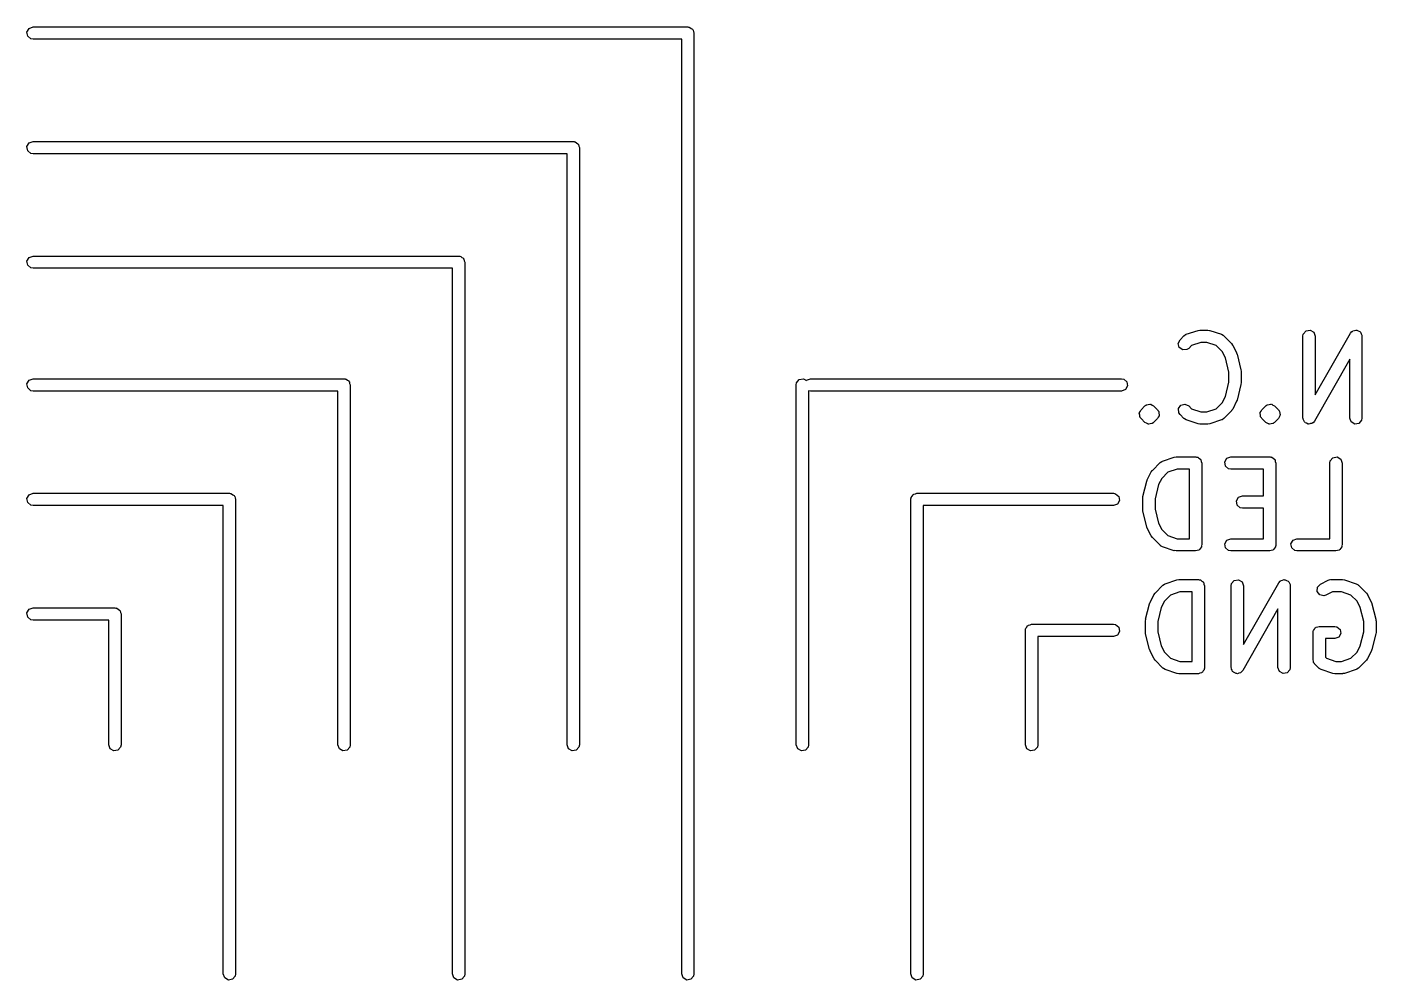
# Model space of a CAD drawing. Extents: x 131 to 165.5, y -106.3 to -66.1.
# Drawn here: x 143.33 to 159.81, y -106.27 to -94.62 of the extents above; entities that cross this region are included whole.
import ezdxf

# ---------------------------------------------------------------- set-up
doc = ezdxf.new("R2010")
doc.units = 0
doc.layers.add('BLACK', color=7, linetype='CONTINUOUS')

msp = doc.modelspace()

# ---------------------------------------------------------------- linework, layer by layer
at = {"layer": 'BLACK', "linetype": 'CONTINUOUS'}
for p, q in [((143.326139, -94.686976), (143.351791, -94.642547)), ((143.335048, -94.7375), (143.326139, -94.686976)), ((143.374348, -94.770477), (143.335048, -94.7375)), ((143.351791, -94.642547), (143.4, -94.625)), ((143.4, -94.775), (143.374348, -94.770477)), ((143.4, -94.625), (151.4, -94.625)), ((151.4, -94.625), (151.409741, -94.626717)), ((151.409741, -94.626717), (151.413024, -94.626139)), ((151.413024, -94.626139), (151.415909, -94.627805)), ((151.415909, -94.627805), (151.425652, -94.629523)), ((151.425652, -94.629523), (151.440579, -94.642048)), ((151.440579, -94.642048), (151.457453, -94.651791)), ((151.457453, -94.651791), (151.459767, -94.658149)), ((151.459767, -94.658149), (151.464952, -94.6625)), ((151.464952, -94.6625), (151.468336, -94.681691)), ((151.468336, -94.681691), (151.475, -94.7)), ((151.475, -94.7), (151.475, -106.2)), ((151.325, -94.775), (143.4, -94.775)), ((151.325, -106.2), (151.325, -94.775)), ((143.326139, -96.086976), (143.351791, -96.042547)), ((143.335048, -96.1375), (143.326139, -96.086976)), ((143.351791, -96.042547), (143.4, -96.025)), ((143.4, -96.025), (150, -96.025)), ((150, -96.025), (150.009741, -96.026717)), ((150.009741, -96.026717), (150.013024, -96.026139)), ((150.013024, -96.026139), (150.015909, -96.027805)), ((150.015909, -96.027805), (150.025652, -96.029523)), ((150.025652, -96.029523), (150.040579, -96.042048)), ((150.040579, -96.042048), (150.057453, -96.051791)), ((150.057453, -96.051791), (150.059767, -96.058149)), ((150.059767, -96.058149), (150.064952, -96.0625)), ((150.064952, -96.0625), (150.068336, -96.081691)), ((150.068336, -96.081691), (150.075, -96.1)), ((143.374348, -96.170477), (143.335048, -96.1375)), ((143.4, -96.175), (143.374348, -96.170477)), ((149.925, -96.175), (143.4, -96.175)), ((149.925, -103.4), (149.925, -96.175)), ((150.075, -96.1), (150.075, -103.4)), ((143.326139, -97.486976), (143.351791, -97.442547)), ((143.335048, -97.5375), (143.326139, -97.486976)), ((143.374348, -97.570477), (143.335048, -97.5375)), ((143.351791, -97.442547), (143.4, -97.425)), ((143.4, -97.575), (143.374348, -97.570477)), ((143.4, -97.425), (148.6, -97.425)), ((148.6, -97.425), (148.609741, -97.426717)), ((148.609741, -97.426717), (148.613024, -97.426139)), ((148.613024, -97.426139), (148.615909, -97.427805)), ((148.615909, -97.427805), (148.625652, -97.429523)), ((148.625652, -97.429523), (148.640579, -97.442048)), ((148.640579, -97.442048), (148.657453, -97.451791)), ((148.657453, -97.451791), (148.659767, -97.458149)), ((148.659767, -97.458149), (148.664952, -97.4625)), ((148.664952, -97.4625), (148.668336, -97.481691)), ((148.668336, -97.481691), (148.675, -97.5)), ((148.675, -97.5), (148.675, -106.2)), ((148.525, -97.575), (143.4, -97.575)), ((148.525, -106.2), (148.525, -97.575)), ((157.461252, -98.399405), (157.482589, -98.384465)), ((157.482589, -98.384465), (157.487055, -98.384074)), ((157.487055, -98.384074), (157.490568, -98.381287)), ((157.490568, -98.381287), (157.633424, -98.333668)), ((157.633424, -98.333668), (157.655604, -98.330378)), ((157.655604, -98.330378), (157.657142, -98.329819)), ((157.657142, -98.329819), (157.75238, -98.329819)), ((157.75238, -98.329819), (157.774462, -98.333712)), ((157.774462, -98.333712), (157.776097, -98.333668)), ((157.776097, -98.333668), (157.918954, -98.381287)), ((157.918954, -98.381287), (157.941859, -98.393689)), ((157.941859, -98.393689), (157.944206, -98.39751)), ((157.944206, -98.39751), (157.94827, -98.399405)), ((158.915475, -98.404819), (158.919998, -98.379167)), ((158.919998, -98.379167), (158.952975, -98.339867)), ((158.952975, -98.339867), (159.003499, -98.330958)), ((159.003499, -98.330958), (159.047928, -98.35661)), ((159.047928, -98.35661), (159.065475, -98.404819)), ((159.065475, -99.122402), (159.496785, -98.367608)), ((159.496785, -98.367608), (159.513439, -98.34758)), ((159.513439, -98.34758), (159.519945, -98.345179)), ((159.519945, -98.345179), (159.524403, -98.339867)), ((159.524403, -98.339867), (159.543437, -98.33651)), ((159.543437, -98.33651), (159.561569, -98.32982)), ((159.561569, -98.32982), (159.568095, -98.332162)), ((159.568095, -98.332162), (159.574927, -98.330958)), ((159.574927, -98.330958), (159.591664, -98.340621)), ((159.591664, -98.340621), (159.609856, -98.347151)), ((159.609856, -98.347151), (159.613351, -98.353142)), ((159.613351, -98.353142), (159.619356, -98.35661)), ((159.619356, -98.35661), (159.625965, -98.374768)), ((159.625965, -98.374768), (159.635705, -98.391466)), ((159.635705, -98.391466), (159.63453, -98.398301)), ((159.63453, -98.398301), (159.636903, -98.404819)), ((157.391952, -98.493521), (157.413633, -98.447024)), ((157.405229, -98.543075), (157.391952, -98.493521)), ((157.447255, -98.572502), (157.405229, -98.543075)), ((157.413633, -98.447024), (157.461252, -98.399405)), ((157.519699, -98.55309), (157.498362, -98.56803)), ((157.554799, -98.51799), (157.519699, -98.55309)), ((157.669312, -98.479819), (157.554799, -98.51799)), ((157.74021, -98.479819), (157.669312, -98.479819)), ((157.854723, -98.51799), (157.74021, -98.479819)), ((157.928836, -98.592103), (157.854723, -98.51799)), ((157.94827, -98.399405), (158.043508, -98.494643)), ((158.043508, -98.494643), (158.05637, -98.513011)), ((158.05637, -98.513011), (158.057557, -98.514135)), ((158.057557, -98.514135), (158.105176, -98.609373)), ((158.915475, -99.404819), (158.915475, -98.404819)), ((159.065475, -98.404819), (159.065475, -99.122402)), ((159.636903, -98.404819), (159.636903, -99.404819)), ((157.498362, -98.56803), (157.447255, -98.572502)), ((157.967329, -98.66909), (157.928836, -98.592103)), ((158.010713, -98.842624), (157.967329, -98.66909)), ((158.105176, -98.609373), (158.108866, -98.621779)), ((158.108866, -98.621779), (158.110855, -98.624724)), ((158.110855, -98.624724), (158.158474, -98.8152)), ((159.486903, -98.687235), (159.055593, -99.442029)), ((159.486903, -99.404819), (159.486903, -98.687235)), ((158.010713, -98.967013), (158.010713, -98.842624)), ((158.158474, -98.8152), (158.159527, -98.830132)), ((158.159527, -98.830132), (158.160713, -98.83339)), ((158.160713, -98.83339), (158.160713, -98.976247)), ((143.326139, -98.986976), (143.351791, -98.942547)), ((143.335048, -99.0375), (143.326139, -98.986976)), ((143.374348, -99.070477), (143.335048, -99.0375)), ((143.351791, -98.942547), (143.4, -98.925)), ((143.4, -98.925), (147.2, -98.925)), ((147.2, -98.925), (147.209741, -98.926717)), ((147.209741, -98.926717), (147.213024, -98.926139)), ((147.213024, -98.926139), (147.215909, -98.927805)), ((147.215909, -98.927805), (147.225652, -98.929523)), ((147.225652, -98.929523), (147.240579, -98.942048)), ((147.240579, -98.942048), (147.257453, -98.951791)), ((147.257453, -98.951791), (147.259767, -98.958149)), ((147.259767, -98.958149), (147.264952, -98.9625)), ((147.264952, -98.9625), (147.268336, -98.981691)), ((147.268336, -98.981691), (147.275, -99)), ((147.275, -99), (147.275, -103.4)), ((152.725, -99), (152.729523, -98.974348)), ((152.725, -103.4), (152.725, -99)), ((152.729523, -98.974348), (152.7625, -98.935048)), ((152.7625, -98.935048), (152.813024, -98.926139)), ((152.813024, -98.926139), (152.849203, -98.947028)), ((152.849203, -98.947028), (152.851791, -98.942547)), ((152.851791, -98.942547), (152.9, -98.925)), ((152.9, -98.925), (156.7, -98.925)), ((156.7, -98.925), (156.725652, -98.929523)), ((156.748209, -99.057453), (156.7, -99.075)), ((156.725652, -98.929523), (156.764952, -98.9625)), ((156.773861, -99.013024), (156.748209, -99.057453)), ((156.764952, -98.9625), (156.773861, -99.013024)), ((157.967329, -99.140547), (158.010713, -98.967013)), ((158.158474, -98.994437), (158.110855, -99.184913)), ((158.160713, -98.976247), (158.158113, -98.990988)), ((158.158113, -98.990988), (158.158474, -98.994437)), ((143.4, -99.075), (143.374348, -99.070477)), ((147.125, -99.075), (143.4, -99.075)), ((147.125, -103.4), (147.125, -99.075)), ((152.9, -99.075), (152.875, -99.070591)), ((152.875, -99.070591), (152.875, -103.4)), ((156.7, -99.075), (152.9, -99.075)), ((157.854723, -99.291647), (157.928835, -99.217534)), ((157.928835, -99.217534), (157.967329, -99.140547)), ((158.105176, -99.200264), (158.057557, -99.295502)), ((158.105582, -99.196735), (158.105176, -99.200264)), ((158.110855, -99.184913), (158.105582, -99.196735)), ((156.915761, -99.350664), (156.91862, -99.344532)), ((156.920803, -99.369484), (156.915761, -99.350664)), ((156.91803, -99.337789), (156.929207, -99.321825)), ((156.91862, -99.344532), (156.91803, -99.337789)), ((156.922502, -99.388896), (156.920803, -99.369484)), ((156.929207, -99.321825), (156.937441, -99.304168)), ((156.937441, -99.304168), (156.98506, -99.256548)), ((156.98506, -99.256548), (156.993164, -99.250872)), ((156.993164, -99.250872), (156.995076, -99.248143)), ((156.995076, -99.248143), (156.998294, -99.24728)), ((156.998294, -99.24728), (156.998472, -99.247155)), ((156.998472, -99.247155), (157.000594, -99.244628)), ((157.000594, -99.244628), (157.002583, -99.244277)), ((157.002583, -99.244277), (157.006397, -99.241607)), ((157.006397, -99.241607), (157.025811, -99.239908)), ((157.025811, -99.239908), (157.044631, -99.234866)), ((157.044631, -99.234866), (157.047738, -99.236314)), ((157.047738, -99.236314), (157.051118, -99.235719)), ((157.051118, -99.235719), (157.054088, -99.237433)), ((157.054088, -99.237433), (157.057505, -99.237135)), ((157.057505, -99.237135), (157.07347, -99.248314)), ((157.07347, -99.248314), (157.091128, -99.256548)), ((157.091128, -99.256548), (157.138746, -99.304167)), ((157.138746, -99.304167), (157.14442, -99.31227)), ((157.14442, -99.31227), (157.14715, -99.314182)), ((157.158157, -99.376612), (157.14698, -99.392574)), ((157.14715, -99.314182), (157.148012, -99.3174)), ((157.148012, -99.3174), (157.153687, -99.325505)), ((157.153687, -99.325505), (157.155384, -99.344918)), ((157.155384, -99.344918), (157.160427, -99.363737)), ((157.160427, -99.363737), (157.157567, -99.369869)), ((157.157567, -99.369869), (157.158157, -99.376612)), ((157.394222, -99.290168), (157.423648, -99.248143)), ((157.398692, -99.341275), (157.394222, -99.290168)), ((157.413632, -99.362612), (157.398692, -99.341275)), ((157.461251, -99.410232), (157.413632, -99.362612)), ((157.423648, -99.248143), (157.473203, -99.234866)), ((157.473203, -99.234866), (157.5197, -99.256548)), ((157.5197, -99.256548), (157.554799, -99.291648)), ((157.554799, -99.291648), (157.669312, -99.329819)), ((157.669312, -99.329819), (157.74021, -99.329819)), ((157.74021, -99.329819), (157.854723, -99.291647)), ((158.043509, -99.314993), (157.94827, -99.410233)), ((158.0442, -99.31351), (158.043509, -99.314993)), ((158.057557, -99.295502), (158.0442, -99.31351)), ((158.391951, -99.350664), (158.39481, -99.344532)), ((158.396993, -99.369484), (158.391951, -99.350664)), ((158.39422, -99.337789), (158.405397, -99.321825)), ((158.39481, -99.344532), (158.39422, -99.337789)), ((158.398692, -99.388896), (158.396993, -99.369484)), ((158.405397, -99.321825), (158.413631, -99.304168)), ((158.413631, -99.304168), (158.46125, -99.256548)), ((158.46125, -99.256548), (158.469354, -99.250872)), ((158.469354, -99.250872), (158.471266, -99.248143)), ((158.471266, -99.248143), (158.474484, -99.24728)), ((158.474484, -99.24728), (158.474662, -99.247155)), ((158.474662, -99.247155), (158.476784, -99.244628)), ((158.476784, -99.244628), (158.478773, -99.244277)), ((158.478773, -99.244277), (158.482587, -99.241607)), ((158.482587, -99.241607), (158.502001, -99.239908)), ((158.502001, -99.239908), (158.520821, -99.234866)), ((158.520821, -99.234866), (158.523928, -99.236314)), ((158.523928, -99.236314), (158.527308, -99.235719)), ((158.527308, -99.235719), (158.530278, -99.237433)), ((158.530278, -99.237433), (158.533695, -99.237135)), ((158.533695, -99.237135), (158.54966, -99.248314)), ((158.54966, -99.248314), (158.567318, -99.256548)), ((158.567318, -99.256548), (158.614936, -99.304167)), ((158.614936, -99.304167), (158.62061, -99.31227)), ((158.62061, -99.31227), (158.62334, -99.314182)), ((158.634347, -99.376612), (158.62317, -99.392574)), ((158.62334, -99.314182), (158.624202, -99.3174)), ((158.624202, -99.3174), (158.629877, -99.325505)), ((158.629877, -99.325505), (158.631574, -99.344918)), ((158.631574, -99.344918), (158.636617, -99.363737)), ((158.636617, -99.363737), (158.633757, -99.369869)), ((158.633757, -99.369869), (158.634347, -99.376612)), ((156.928175, -99.396998), (156.922502, -99.388896)), ((156.929038, -99.400219), (156.928175, -99.396998)), ((156.931769, -99.402131), (156.929038, -99.400219)), ((156.937442, -99.410233), (156.931769, -99.402131)), ((156.985061, -99.457852), (156.937442, -99.410233)), ((157.002719, -99.466085), (156.985061, -99.457852)), ((157.018683, -99.477264), (157.002719, -99.466085)), ((157.022099, -99.476965), (157.018683, -99.477264)), ((157.02507, -99.47868), (157.022099, -99.476965)), ((157.028449, -99.478084), (157.02507, -99.47868)), ((157.031557, -99.479533), (157.028449, -99.478084)), ((157.050376, -99.47449), (157.031557, -99.479533)), ((157.06979, -99.472792), (157.050376, -99.47449)), ((157.073603, -99.470122), (157.06979, -99.472792)), ((157.075594, -99.469771), (157.073603, -99.470122)), ((157.077715, -99.467242), (157.075594, -99.469771)), ((157.077892, -99.467118), (157.077715, -99.467242)), ((157.081112, -99.466256), (157.077892, -99.467118)), ((157.083023, -99.463526), (157.081112, -99.466256)), ((157.091127, -99.457852), (157.083023, -99.463526)), ((157.138746, -99.410233), (157.091127, -99.457852)), ((157.14698, -99.392574), (157.138746, -99.410233)), ((157.465315, -99.412127), (157.461251, -99.410232)), ((157.467663, -99.415948), (157.465315, -99.412127)), ((157.490568, -99.428351), (157.467663, -99.415948)), ((157.633424, -99.47597), (157.490568, -99.428351)), ((157.635059, -99.475925), (157.633424, -99.47597)), ((157.657142, -99.479819), (157.635059, -99.475925)), ((157.75238, -99.479819), (157.657142, -99.479819)), ((157.753918, -99.479258), (157.75238, -99.479819)), ((157.776097, -99.47597), (157.753918, -99.479258)), ((157.918954, -99.428351), (157.776097, -99.47597)), ((157.922466, -99.425563), (157.918954, -99.428351)), ((157.926933, -99.425173), (157.922466, -99.425563)), ((157.94827, -99.410233), (157.926933, -99.425173)), ((158.404365, -99.396998), (158.398692, -99.388896)), ((158.405228, -99.400219), (158.404365, -99.396998)), ((158.407959, -99.402131), (158.405228, -99.400219)), ((158.413632, -99.410233), (158.407959, -99.402131)), ((158.461251, -99.457852), (158.413632, -99.410233)), ((158.478909, -99.466085), (158.461251, -99.457852)), ((158.494873, -99.477264), (158.478909, -99.466085)), ((158.498289, -99.476965), (158.494873, -99.477264)), ((158.50126, -99.47868), (158.498289, -99.476965)), ((158.504639, -99.478084), (158.50126, -99.47868)), ((158.507747, -99.479533), (158.504639, -99.478084)), ((158.526566, -99.47449), (158.507747, -99.479533)), ((158.54598, -99.472792), (158.526566, -99.47449)), ((158.549793, -99.470122), (158.54598, -99.472792)), ((158.551784, -99.469771), (158.549793, -99.470122)), ((158.553905, -99.467242), (158.551784, -99.469771)), ((158.554082, -99.467118), (158.553905, -99.467242)), ((158.557302, -99.466256), (158.554082, -99.467118)), ((158.559213, -99.463526), (158.557302, -99.466256)), ((158.567317, -99.457852), (158.559213, -99.463526)), ((158.614936, -99.410233), (158.567317, -99.457852)), ((158.62317, -99.392574), (158.614936, -99.410233)), ((158.917846, -99.411335), (158.915475, -99.404819)), ((158.916673, -99.418171), (158.917846, -99.411335)), ((158.926412, -99.434868), (158.916673, -99.418171)), ((158.933022, -99.453028), (158.926412, -99.434868)), ((158.939027, -99.456495), (158.933022, -99.453028)), ((158.942522, -99.462487), (158.939027, -99.456495)), ((158.960713, -99.469016), (158.942522, -99.462487)), ((158.977451, -99.47868), (158.960713, -99.469016)), ((158.984282, -99.477475), (158.977451, -99.47868)), ((158.990809, -99.479818), (158.984282, -99.477475)), ((159.00894, -99.473127), (158.990809, -99.479818)), ((159.027975, -99.469771), (159.00894, -99.473127)), ((159.032432, -99.464458), (159.027975, -99.469771)), ((159.038939, -99.462058), (159.032432, -99.464458)), ((159.055593, -99.442029), (159.038939, -99.462058)), ((159.50445, -99.453028), (159.486903, -99.404819)), ((159.548879, -99.47868), (159.50445, -99.453028)), ((159.599403, -99.469771), (159.548879, -99.47868)), ((159.63238, -99.430471), (159.599403, -99.469771)), ((159.636903, -99.404819), (159.63238, -99.430471)), ((157.342948, -99.883668), (157.365128, -99.880378)), ((157.365128, -99.880378), (157.366666, -99.879819)), ((157.366666, -99.879819), (157.604761, -99.879819)), ((157.604761, -99.879819), (157.614502, -99.881536)), ((157.614502, -99.881536), (157.617785, -99.880958)), ((157.617785, -99.880958), (157.62067, -99.882624)), ((157.985124, -99.897366), (158.033333, -99.879819)), ((158.033333, -99.879819), (158.509523, -99.879819)), ((158.509523, -99.879819), (158.519264, -99.881536)), ((158.519264, -99.881536), (158.522547, -99.880958)), ((158.522547, -99.880958), (158.525432, -99.882624)), ((159.281547, -99.889867), (159.332071, -99.880958)), ((159.332071, -99.880958), (159.3765, -99.90661)), ((157.061489, -100.064135), (157.074847, -100.046124)), ((157.074847, -100.046124), (157.075538, -100.044643)), ((157.075538, -100.044643), (157.170776, -99.949405)), ((157.170776, -99.949405), (157.192113, -99.934464)), ((157.192113, -99.934464), (157.196581, -99.934073)), ((157.196581, -99.934073), (157.200092, -99.931287)), ((157.200092, -99.931287), (157.342948, -99.883668)), ((157.378836, -100.029819), (157.264323, -100.06799)), ((157.529761, -100.029819), (157.378836, -100.029819)), ((157.529761, -100.879819), (157.529761, -100.029819)), ((157.62067, -99.882624), (157.630413, -99.884342)), ((157.630413, -99.884342), (157.64534, -99.896867)), ((157.64534, -99.896867), (157.662214, -99.90661)), ((157.662214, -99.90661), (157.664528, -99.912968)), ((157.664528, -99.912968), (157.669713, -99.917319)), ((157.669713, -99.917319), (157.673097, -99.93651)), ((157.673097, -99.93651), (157.679761, -99.954819)), ((157.679761, -99.954819), (157.679761, -100.954819)), ((157.959472, -99.941795), (157.985124, -99.897366)), ((157.968381, -99.992319), (157.959472, -99.941795)), ((158.007681, -100.025296), (157.968381, -99.992319)), ((158.033333, -100.029819), (158.007681, -100.025296)), ((158.434523, -100.029819), (158.033333, -100.029819)), ((158.434523, -100.356009), (158.434523, -100.029819)), ((158.525432, -99.882624), (158.535175, -99.884342)), ((158.535175, -99.884342), (158.550102, -99.896867)), ((158.550102, -99.896867), (158.566976, -99.90661)), ((158.566976, -99.90661), (158.56929, -99.912968)), ((158.56929, -99.912968), (158.574475, -99.917319)), ((158.574475, -99.917319), (158.577859, -99.93651)), ((158.577859, -99.93651), (158.584523, -99.954819)), ((158.584523, -99.954819), (158.584523, -100.954819)), ((159.244047, -99.954819), (159.24857, -99.929167)), ((159.244047, -100.879819), (159.244047, -99.954819)), ((159.24857, -99.929167), (159.281547, -99.889867)), ((159.3765, -99.90661), (159.394047, -99.954819)), ((159.394047, -99.954819), (159.394047, -100.954819)), ((156.960572, -100.3652), (157.008191, -100.174724)), ((157.008191, -100.174724), (157.013463, -100.162901)), ((157.013463, -100.162901), (157.01387, -100.159373)), ((157.01387, -100.159373), (157.061489, -100.064135)), ((157.19021, -100.142103), (157.151716, -100.21909)), ((157.264323, -100.06799), (157.19021, -100.142103)), ((143.326139, -100.386976), (143.351791, -100.342547)), ((143.351791, -100.342547), (143.4, -100.325)), ((143.4, -100.325), (145.8, -100.325)), ((145.8, -100.325), (145.809741, -100.326717)), ((145.809741, -100.326717), (145.813024, -100.326139)), ((145.813024, -100.326139), (145.815909, -100.327805)), ((145.815909, -100.327805), (145.825652, -100.329523)), ((145.825652, -100.329523), (145.840579, -100.342048)), ((145.840579, -100.342048), (145.857453, -100.351791)), ((145.857453, -100.351791), (145.859767, -100.358149)), ((145.859767, -100.358149), (145.864952, -100.3625)), ((145.864952, -100.3625), (145.868336, -100.381691)), ((154.127805, -100.38409), (154.129523, -100.374348)), ((154.129523, -100.374348), (154.142048, -100.35942)), ((154.142048, -100.35942), (154.151791, -100.342547)), ((154.151791, -100.342547), (154.158149, -100.340232)), ((154.158149, -100.340232), (154.1625, -100.335048)), ((154.1625, -100.335048), (154.181691, -100.331663)), ((154.181691, -100.331663), (154.2, -100.325)), ((154.2, -100.325), (156.6, -100.325)), ((156.6, -100.325), (156.625652, -100.329523)), ((156.625652, -100.329523), (156.664952, -100.3625)), ((156.664952, -100.3625), (156.673861, -100.413024)), ((156.958333, -100.38339), (156.960932, -100.368648)), ((156.960932, -100.368648), (156.960572, -100.3652)), ((157.151716, -100.21909), (157.108333, -100.392624)), ((158.102329, -100.417985), (158.127981, -100.373556)), ((158.127981, -100.373556), (158.17619, -100.356009)), ((158.17619, -100.356009), (158.434523, -100.356009)), ((143.335048, -100.4375), (143.326139, -100.386976)), ((143.374348, -100.470477), (143.335048, -100.4375)), ((143.4, -100.475), (143.374348, -100.470477)), ((145.725, -100.475), (143.4, -100.475)), ((145.725, -106.2), (145.725, -100.475)), ((145.868336, -100.381691), (145.875, -100.4)), ((145.875, -100.4), (145.875, -106.2)), ((154.125, -100.4), (154.126717, -100.390258)), ((154.125, -106.2), (154.125, -100.4)), ((154.126139, -100.386976), (154.127805, -100.38409)), ((154.126717, -100.390258), (154.126139, -100.386976)), ((156.6, -100.475), (154.275, -100.475)), ((154.275, -100.475), (154.275, -106.2)), ((156.648209, -100.457453), (156.6, -100.475)), ((156.673861, -100.413024), (156.648209, -100.457453)), ((156.958333, -100.526247), (156.958333, -100.38339)), ((156.959518, -100.529504), (156.958333, -100.526247)), ((156.960572, -100.544437), (156.959518, -100.529504)), ((157.108333, -100.392624), (157.108333, -100.517013)), ((157.108333, -100.517013), (157.151716, -100.690547)), ((158.111238, -100.468509), (158.102329, -100.417985)), ((158.150538, -100.501486), (158.111238, -100.468509)), ((158.17619, -100.506009), (158.150538, -100.501486)), ((158.434523, -100.506009), (158.17619, -100.506009)), ((158.434523, -100.879819), (158.434523, -100.506009)), ((157.008191, -100.734913), (156.960572, -100.544437)), ((157.151716, -100.690547), (157.19021, -100.767534)), ((157.010179, -100.737857), (157.008191, -100.734913)), ((157.01387, -100.750264), (157.010179, -100.737857)), ((157.061489, -100.845502), (157.01387, -100.750264)), ((157.062675, -100.846625), (157.061489, -100.845502)), ((157.075538, -100.864994), (157.062675, -100.846625)), ((157.170776, -100.960233), (157.075538, -100.864994)), ((157.19021, -100.767534), (157.264323, -100.841648)), ((157.264323, -100.841648), (157.378836, -100.879819)), ((157.17484, -100.962128), (157.170776, -100.960233)), ((157.177187, -100.965948), (157.17484, -100.962128)), ((157.200092, -100.978351), (157.177187, -100.965948)), ((157.342948, -101.02597), (157.200092, -100.978351)), ((157.344583, -101.025925), (157.342948, -101.02597)), ((157.366666, -101.029819), (157.344583, -101.025925)), ((157.604761, -101.029819), (157.366666, -101.029819)), ((157.378836, -100.879819), (157.529761, -100.879819)), ((157.623069, -101.023155), (157.604761, -101.029819)), ((157.642261, -101.019771), (157.623069, -101.023155)), ((157.646611, -101.014586), (157.642261, -101.019771)), ((157.65297, -101.012272), (157.646611, -101.014586)), ((157.662712, -100.995398), (157.65297, -101.012272)), ((157.675238, -100.980471), (157.662712, -100.995398)), ((157.676955, -100.970728), (157.675238, -100.980471)), ((157.678622, -100.967843), (157.676955, -100.970728)), ((157.679761, -100.954819), (157.678043, -100.96456)), ((157.678043, -100.96456), (157.678622, -100.967843)), ((157.959472, -100.941795), (157.985124, -100.897366)), ((157.968381, -100.992319), (157.959472, -100.941795)), ((158.007681, -101.025296), (157.968381, -100.992319)), ((157.985124, -100.897366), (158.033333, -100.879819)), ((158.033333, -101.029819), (158.007681, -101.025296)), ((158.033333, -100.879819), (158.434523, -100.879819)), ((158.509523, -101.029819), (158.033333, -101.029819)), ((158.527831, -101.023155), (158.509523, -101.029819)), ((158.547023, -101.019771), (158.527831, -101.023155)), ((158.551373, -101.014586), (158.547023, -101.019771)), ((158.557732, -101.012272), (158.551373, -101.014586)), ((158.567474, -100.995398), (158.557732, -101.012272)), ((158.58, -100.980471), (158.567474, -100.995398)), ((158.581717, -100.970728), (158.58, -100.980471)), ((158.583384, -100.967843), (158.581717, -100.970728)), ((158.584523, -100.954819), (158.582805, -100.96456)), ((158.582805, -100.96456), (158.583384, -100.967843)), ((158.768996, -100.941795), (158.794648, -100.897366)), ((158.777905, -100.992319), (158.768996, -100.941795)), ((158.817205, -101.025296), (158.777905, -100.992319)), ((158.794648, -100.897366), (158.842857, -100.879819)), ((158.842857, -101.029819), (158.817205, -101.025296)), ((158.842857, -100.879819), (159.244047, -100.879819)), ((159.319047, -101.029819), (158.842857, -101.029819)), ((159.337355, -101.023155), (159.319047, -101.029819)), ((159.356547, -101.019771), (159.337355, -101.023155)), ((159.360897, -101.014586), (159.356547, -101.019771)), ((159.367256, -101.012272), (159.360897, -101.014586)), ((159.376998, -100.995398), (159.367256, -101.012272)), ((159.389524, -100.980471), (159.376998, -100.995398)), ((159.391241, -100.970728), (159.389524, -100.980471)), ((159.392908, -100.967843), (159.391241, -100.970728)), ((159.394047, -100.954819), (159.392329, -100.96456)), ((159.392329, -100.96456), (159.392908, -100.967843)), ((157.108871, -101.544643), (157.204109, -101.449405)), ((157.204109, -101.449405), (157.225446, -101.434464)), ((157.225446, -101.434464), (157.229914, -101.434073)), ((157.229914, -101.434073), (157.233425, -101.431287)), ((157.233425, -101.431287), (157.376281, -101.383668)), ((157.412169, -101.529819), (157.297656, -101.56799)), ((157.376281, -101.383668), (157.398461, -101.380378)), ((157.398461, -101.380378), (157.399999, -101.379819)), ((157.399999, -101.379819), (157.638094, -101.379819)), ((157.563094, -101.529819), (157.412169, -101.529819)), ((157.563094, -102.379819), (157.563094, -101.529819)), ((157.638094, -101.379819), (157.647835, -101.381536)), ((157.647835, -101.381536), (157.651118, -101.380958)), ((157.651118, -101.380958), (157.654003, -101.382624)), ((157.654003, -101.382624), (157.663746, -101.384342)), ((157.663746, -101.384342), (157.678673, -101.396867)), ((157.678673, -101.396867), (157.695547, -101.40661)), ((157.695547, -101.40661), (157.697861, -101.412968)), ((157.697861, -101.412968), (157.703046, -101.417319)), ((157.703046, -101.417319), (157.70643, -101.43651)), ((157.70643, -101.43651), (157.713094, -101.454819)), ((157.713094, -101.454819), (157.713094, -102.454819)), ((158.039285, -101.454819), (158.043808, -101.429167)), ((158.039285, -102.454819), (158.039285, -101.454819)), ((158.043808, -101.429167), (158.076785, -101.389867)), ((158.076785, -101.389867), (158.127309, -101.380958)), ((158.127309, -101.380958), (158.171738, -101.40661)), ((158.171738, -101.40661), (158.189285, -101.454819)), ((158.189285, -102.172402), (158.620595, -101.417608)), ((158.189285, -101.454819), (158.189285, -102.172402)), ((158.620595, -101.417608), (158.637249, -101.39758)), ((158.637249, -101.39758), (158.643755, -101.395179)), ((158.643755, -101.395179), (158.648213, -101.389867)), ((158.648213, -101.389867), (158.667247, -101.38651)), ((158.667247, -101.38651), (158.685379, -101.37982)), ((158.685379, -101.37982), (158.691905, -101.382162)), ((158.691905, -101.382162), (158.698737, -101.380958)), ((158.698737, -101.380958), (158.715474, -101.390621)), ((158.715474, -101.390621), (158.733666, -101.397151)), ((158.733666, -101.397151), (158.737161, -101.403142)), ((158.737161, -101.403142), (158.743166, -101.40661)), ((158.743166, -101.40661), (158.749775, -101.424768)), ((158.749775, -101.424768), (158.759515, -101.441466)), ((158.759515, -101.441466), (158.75834, -101.448301)), ((158.75834, -101.448301), (158.760713, -101.454819)), ((158.760713, -101.454819), (158.760713, -102.454819)), ((159.090016, -101.523821), (159.093091, -101.47261)), ((159.12058, -101.565026), (159.090016, -101.523821)), ((159.093091, -101.47261), (159.128363, -101.435356)), ((159.128363, -101.435356), (159.223601, -101.387737)), ((159.274847, -101.529819), (159.195445, -101.56952)), ((159.223601, -101.387737), (159.248567, -101.380311)), ((159.248567, -101.380311), (159.252928, -101.381352)), ((159.252928, -101.381352), (159.257142, -101.379819)), ((159.257142, -101.379819), (159.399999, -101.379819)), ((159.387829, -101.529819), (159.274847, -101.529819)), ((159.502342, -101.56799), (159.387829, -101.529819)), ((159.399999, -101.379819), (159.422081, -101.383712)), ((159.422081, -101.383712), (159.423716, -101.383668)), ((159.423716, -101.383668), (159.566573, -101.431287)), ((159.566573, -101.431287), (159.589478, -101.443689)), ((159.589478, -101.443689), (159.591825, -101.44751)), ((159.591825, -101.44751), (159.595889, -101.449405)), ((159.595889, -101.449405), (159.691127, -101.544643)), ((156.993905, -101.8652), (157.041524, -101.674724)), ((157.041524, -101.674724), (157.046796, -101.662901)), ((157.046796, -101.662901), (157.047203, -101.659373)), ((157.047203, -101.659373), (157.094822, -101.564135)), ((157.094822, -101.564135), (157.10818, -101.546124)), ((157.10818, -101.546124), (157.108871, -101.544643)), ((157.223543, -101.642103), (157.185049, -101.71909)), ((157.297656, -101.56799), (157.223543, -101.642103)), ((159.170478, -101.576946), (159.12058, -101.565026)), ((159.195445, -101.56952), (159.170478, -101.576946)), ((159.576455, -101.642103), (159.502342, -101.56799)), ((159.614948, -101.71909), (159.576455, -101.642103)), ((159.691127, -101.544643), (159.703989, -101.563011)), ((159.703989, -101.563011), (159.705176, -101.564135)), ((159.705176, -101.564135), (159.752795, -101.659373)), ((159.752795, -101.659373), (159.756485, -101.671779)), ((159.756485, -101.671779), (159.758474, -101.674724)), ((159.758474, -101.674724), (159.806093, -101.8652)), ((143.326139, -101.786976), (143.351791, -101.742547)), ((143.335048, -101.8375), (143.326139, -101.786976)), ((143.374348, -101.870477), (143.335048, -101.8375)), ((143.351791, -101.742547), (143.4, -101.725)), ((143.4, -101.725), (144.4, -101.725)), ((144.4, -101.725), (144.409741, -101.726717)), ((144.409741, -101.726717), (144.413024, -101.726139)), ((144.413024, -101.726139), (144.415909, -101.727805)), ((144.415909, -101.727805), (144.425652, -101.729523)), ((144.425652, -101.729523), (144.440579, -101.742048)), ((144.440579, -101.742048), (144.457453, -101.751791)), ((144.457453, -101.751791), (144.459767, -101.758149)), ((144.459767, -101.758149), (144.464952, -101.7625)), ((144.464952, -101.7625), (144.468336, -101.781691)), ((144.468336, -101.781691), (144.475, -101.8)), ((144.475, -101.8), (144.475, -103.4)), ((157.185049, -101.71909), (157.141666, -101.892624)), ((158.610713, -101.737235), (158.179403, -102.492029)), ((158.610713, -102.454819), (158.610713, -101.737235)), ((159.658332, -101.892624), (159.614948, -101.71909)), ((143.4, -101.875), (143.374348, -101.870477)), ((144.325, -101.875), (143.4, -101.875)), ((144.325, -103.4), (144.325, -101.875)), ((155.525, -102), (155.526717, -101.990258)), ((155.525, -103.4), (155.525, -102)), ((155.526139, -101.986976), (155.527805, -101.98409)), ((155.526717, -101.990258), (155.526139, -101.986976)), ((155.527805, -101.98409), (155.529523, -101.974348)), ((155.529523, -101.974348), (155.542048, -101.95942)), ((155.542048, -101.95942), (155.551791, -101.942547)), ((155.551791, -101.942547), (155.558149, -101.940232)), ((155.558149, -101.940232), (155.5625, -101.935048)), ((155.5625, -101.935048), (155.581691, -101.931663)), ((155.581691, -101.931663), (155.6, -101.925)), ((155.6, -101.925), (156.6, -101.925)), ((156.6, -101.925), (156.625652, -101.929523)), ((156.625652, -101.929523), (156.664952, -101.9625)), ((156.673861, -102.013024), (156.648209, -102.057453)), ((156.664952, -101.9625), (156.673861, -102.013024)), ((156.991666, -101.88339), (156.994265, -101.868648)), ((156.991666, -102.026247), (156.991666, -101.88339)), ((156.994265, -101.868648), (156.993905, -101.8652)), ((157.141666, -101.892624), (157.141666, -102.017013)), ((157.141666, -102.017013), (157.185049, -102.190547)), ((159.039285, -102.026247), (159.041002, -102.016505)), ((159.040424, -102.013223), (159.04209, -102.010337)), ((159.041002, -102.016505), (159.040424, -102.013223)), ((159.04209, -102.010337), (159.043808, -102.000595)), ((159.043808, -102.000595), (159.056333, -101.985667)), ((159.056333, -101.985667), (159.066076, -101.968794)), ((159.066076, -101.968794), (159.072434, -101.966479)), ((159.072434, -101.966479), (159.076785, -101.961295)), ((159.076785, -101.961295), (159.095976, -101.95791)), ((159.095976, -101.95791), (159.114285, -101.951247)), ((159.114285, -101.951247), (159.304761, -101.951247)), ((159.304761, -101.951247), (159.330413, -101.95577)), ((159.330413, -101.95577), (159.369713, -101.988747)), ((159.369713, -101.988747), (159.378622, -102.039271)), ((159.614948, -102.190547), (159.658332, -102.017013)), ((159.658332, -102.017013), (159.658332, -101.892624)), ((159.806093, -101.8652), (159.807146, -101.880132)), ((159.807146, -101.880132), (159.808332, -101.88339)), ((159.808332, -101.88339), (159.808332, -102.026247)), ((156.6, -102.075), (155.675, -102.075)), ((155.675, -102.075), (155.675, -103.4)), ((156.648209, -102.057453), (156.6, -102.075)), ((156.992851, -102.029504), (156.991666, -102.026247)), ((156.993905, -102.044437), (156.992851, -102.029504)), ((157.041524, -102.234913), (156.993905, -102.044437)), ((159.039285, -102.35958), (159.039285, -102.026247)), ((159.304761, -102.101247), (159.189285, -102.101247)), ((159.189285, -102.101247), (159.189285, -102.328514)), ((159.35297, -102.0837), (159.304761, -102.101247)), ((159.378622, -102.039271), (159.35297, -102.0837)), ((159.806093, -102.044437), (159.758474, -102.234913)), ((159.808332, -102.026247), (159.805732, -102.040988)), ((159.805732, -102.040988), (159.806093, -102.044437)), ((157.043512, -102.237857), (157.041524, -102.234913)), ((157.047203, -102.250264), (157.043512, -102.237857)), ((157.094822, -102.345502), (157.047203, -102.250264)), ((157.096008, -102.346625), (157.094822, -102.345502)), ((157.108871, -102.364994), (157.096008, -102.346625)), ((157.185049, -102.190547), (157.223543, -102.267534)), ((157.223543, -102.267534), (157.297656, -102.341648)), ((157.297656, -102.341648), (157.412169, -102.379819)), ((159.189285, -102.328514), (159.202418, -102.341648)), ((159.202418, -102.341648), (159.316931, -102.379819)), ((159.387829, -102.379819), (159.502342, -102.341647)), ((159.502342, -102.341647), (159.576454, -102.267534)), ((159.576454, -102.267534), (159.614948, -102.190547)), ((159.705176, -102.345502), (159.691819, -102.36351)), ((159.752795, -102.250264), (159.705176, -102.345502)), ((159.753201, -102.246735), (159.752795, -102.250264)), ((159.758474, -102.234913), (159.753201, -102.246735)), ((157.204109, -102.460233), (157.108871, -102.364994)), ((157.208173, -102.462128), (157.204109, -102.460233)), ((157.21052, -102.465948), (157.208173, -102.462128)), ((157.233425, -102.478351), (157.21052, -102.465948)), ((157.376281, -102.52597), (157.233425, -102.478351)), ((157.412169, -102.379819), (157.563094, -102.379819)), ((157.679944, -102.514586), (157.675594, -102.519771)), ((157.686303, -102.512272), (157.679944, -102.514586)), ((157.696045, -102.495398), (157.686303, -102.512272)), ((157.708571, -102.480471), (157.696045, -102.495398)), ((157.710288, -102.470728), (157.708571, -102.480471)), ((157.711955, -102.467843), (157.710288, -102.470728)), ((157.713094, -102.454819), (157.711376, -102.46456)), ((157.711376, -102.46456), (157.711955, -102.467843)), ((158.041656, -102.461335), (158.039285, -102.454819)), ((158.040483, -102.468171), (158.041656, -102.461335)), ((158.050222, -102.484868), (158.040483, -102.468171)), ((158.056832, -102.503028), (158.050222, -102.484868)), ((158.062837, -102.506495), (158.056832, -102.503028)), ((158.066332, -102.512487), (158.062837, -102.506495)), ((158.084523, -102.519016), (158.066332, -102.512487)), ((158.101261, -102.52868), (158.084523, -102.519016)), ((158.156242, -102.514458), (158.151785, -102.519771)), ((158.162749, -102.512058), (158.156242, -102.514458)), ((158.179403, -102.492029), (158.162749, -102.512058)), ((158.62826, -102.503028), (158.610713, -102.454819)), ((158.672689, -102.52868), (158.62826, -102.503028)), ((158.75619, -102.480471), (158.723213, -102.519771)), ((158.760713, -102.454819), (158.75619, -102.480471)), ((159.044884, -102.374963), (159.039285, -102.35958)), ((159.046311, -102.391275), (159.044884, -102.374963)), ((159.055703, -102.404689), (159.046311, -102.391275)), ((159.056832, -102.407789), (159.055703, -102.404689)), ((159.058581, -102.408798), (159.056832, -102.407789)), ((159.061251, -102.412612), (159.058581, -102.408798)), ((159.10887, -102.460232), (159.061251, -102.412612)), ((159.112934, -102.462127), (159.10887, -102.460232)), ((159.115282, -102.465948), (159.112934, -102.462127)), ((159.138187, -102.478351), (159.115282, -102.465948)), ((159.281043, -102.52597), (159.138187, -102.478351)), ((159.316931, -102.379819), (159.387829, -102.379819)), ((159.566573, -102.478351), (159.423716, -102.52597)), ((159.570085, -102.475563), (159.566573, -102.478351)), ((159.574552, -102.475173), (159.570085, -102.475563)), ((159.595889, -102.460233), (159.574552, -102.475173)), ((159.691128, -102.364993), (159.595889, -102.460233)), ((159.691819, -102.36351), (159.691128, -102.364993)), ((157.377916, -102.525925), (157.376281, -102.52597)), ((157.399999, -102.529819), (157.377916, -102.525925)), ((157.638094, -102.529819), (157.399999, -102.529819)), ((157.656402, -102.523155), (157.638094, -102.529819)), ((157.675594, -102.519771), (157.656402, -102.523155)), ((158.108092, -102.527475), (158.101261, -102.52868)), ((158.114619, -102.529818), (158.108092, -102.527475)), ((158.13275, -102.523127), (158.114619, -102.529818)), ((158.151785, -102.519771), (158.13275, -102.523127)), ((158.723213, -102.519771), (158.672689, -102.52868)), ((159.282678, -102.525925), (159.281043, -102.52597)), ((159.304761, -102.529819), (159.282678, -102.525925)), ((159.399999, -102.529819), (159.304761, -102.529819)), ((159.401537, -102.529258), (159.399999, -102.529819)), ((159.423716, -102.52597), (159.401537, -102.529258)), ((144.342547, -103.448209), (144.325, -103.4)), ((144.386976, -103.473861), (144.342547, -103.448209)), ((144.4375, -103.464952), (144.386976, -103.473861)), ((144.470477, -103.425652), (144.4375, -103.464952)), ((144.475, -103.4), (144.470477, -103.425652)), ((147.142547, -103.448209), (147.125, -103.4)), ((147.186976, -103.473861), (147.142547, -103.448209)), ((147.2375, -103.464952), (147.186976, -103.473861)), ((147.270477, -103.425652), (147.2375, -103.464952)), ((147.275, -103.4), (147.270477, -103.425652)), ((149.942547, -103.448209), (149.925, -103.4)), ((149.986976, -103.473861), (149.942547, -103.448209)), ((150.0375, -103.464952), (149.986976, -103.473861)), ((150.070477, -103.425652), (150.0375, -103.464952)), ((150.075, -103.4), (150.070477, -103.425652)), ((152.742547, -103.448209), (152.725, -103.4)), ((152.786976, -103.473861), (152.742547, -103.448209)), ((152.8375, -103.464952), (152.786976, -103.473861)), ((152.870477, -103.425652), (152.8375, -103.464952)), ((152.875, -103.4), (152.870477, -103.425652)), ((155.542547, -103.448209), (155.525, -103.4)), ((155.586976, -103.473861), (155.542547, -103.448209)), ((155.6375, -103.464952), (155.586976, -103.473861)), ((155.670477, -103.425652), (155.6375, -103.464952)), ((155.675, -103.4), (155.670477, -103.425652)), ((145.742547, -106.248209), (145.725, -106.2)), ((145.786976, -106.273861), (145.742547, -106.248209)), ((145.8375, -106.264952), (145.786976, -106.273861)), ((145.870477, -106.225652), (145.8375, -106.264952)), ((145.875, -106.2), (145.870477, -106.225652)), ((148.542547, -106.248209), (148.525, -106.2)), ((148.586976, -106.273861), (148.542547, -106.248209)), ((148.6375, -106.264952), (148.586976, -106.273861)), ((148.670477, -106.225652), (148.6375, -106.264952)), ((148.675, -106.2), (148.670477, -106.225652)), ((151.342547, -106.248209), (151.325, -106.2)), ((151.386976, -106.273861), (151.342547, -106.248209)), ((151.4375, -106.264952), (151.386976, -106.273861)), ((151.470477, -106.225652), (151.4375, -106.264952)), ((151.475, -106.2), (151.470477, -106.225652)), ((154.142547, -106.248209), (154.125, -106.2)), ((154.186976, -106.273861), (154.142547, -106.248209)), ((154.2375, -106.264952), (154.186976, -106.273861)), ((154.270477, -106.225652), (154.2375, -106.264952)), ((154.275, -106.2), (154.270477, -106.225652))]:
    msp.add_line(p, q, dxfattribs=at)

doc.saveas('drawing.dxf')
